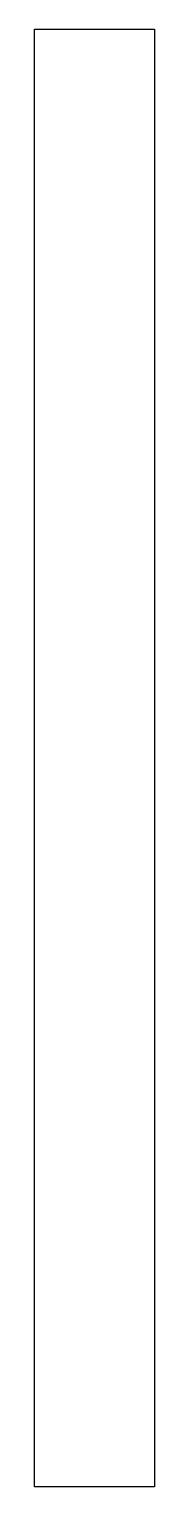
# Model space of a CAD drawing. Header units: inches. Extents: x -0.21 to 0.21, y -2.55 to 2.55.
import ezdxf

# ---------------------------------------------------------------- set-up
doc = ezdxf.new("R2010")
doc.units = ezdxf.units.IN
doc.layers.get('0').update_dxf_attribs({"linetype": 'CONTINUOUS'})

msp = doc.modelspace()

# ---------------------------------------------------------------- linework, layer by layer
msp.add_lwpolyline([(0.21, -2.55), (0, -2.55), (-0.21, -2.55), (-0.21, 2.55), (0.21, 2.55)], close=True)

doc.saveas('drawing.dxf')
